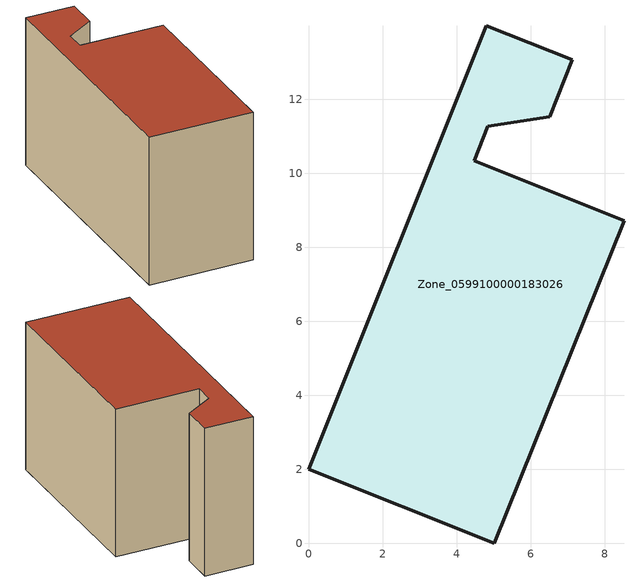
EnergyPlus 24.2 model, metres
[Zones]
Zone_0599100000183026
 floor ground (C_G): 4.84,11.27 4.47,10.34 8.52,8.72 5.02,0 0,2.01 4.8,13.99 7.13,13.06 6.52,11.53 z0.24
 wall outside (C_F): 7.13,13.06 4.8,13.99 0,2.01 5.02,0 8.52,8.72 4.47,10.34 4.84,11.27 6.52,11.53 7.13,13.06 z0.24:8.12
 roof outside (C_R): 4.47,10.34 4.84,11.27 6.52,11.53 7.13,13.06 4.8,13.99 0,2.01 5.02,0 8.52,8.72 z8.12
[BUILDING]
Pand.0599100000183026: North Axis=0; Terrain=City; Loads Convergence Tolerance Value=0.04; Temperature Convergence Tolerance Value=0.4; Solar Distribution=FullExterior; Maximum Number of Warmup Days=25; Minimum Number of Warmup Days=1
[Site:Location]
Rotterdam.The.Hague.AP_ZH_NLD Design_Conditions: Latitude=51.96; Longitude=4.45; Time Zone=1; Elevation=-4.5
[SITE:GROUNDTEMPERATURE:BUILDINGSURFACE]
18, 18, 18, 18, 18, 18, 18, 18, 18, 18, 18, 18
[MATERIAL] Thermal Absorptance=0.9; Solar Absorptance=0.7; Visible Absorptance=0.7
Name | Roughness | Thickness | Conductivity | Density | Specific Heat
G.TI.1975-1991 | MediumSmooth | 0.15 | 0.288461 | 540 | 1210
F.TI.1975-1991 | Rough | 0.3 | 0.230769 | 1920 | 840
R.TI.1975-1991 | MediumRough | 0.2 | 0.153846 | 1500 | 1000
[CONSTRUCTION]
C_G: G.TI.1975-1991
C_F: F.TI.1975-1991
C_R: R.TI.1975-1991
[ZONE]
Zone_0599100000183026: Type=1; Multiplier=1; Ceiling Height=Autocalculate; Volume=Autocalculate; Floor Area=autocalculate; Part of Total Floor Area=Yes
[ZONEINFILTRATION:DESIGNFLOWRATE]
Infil_Zone_0599100000183026: Zone or ZoneList or Space or SpaceList=Zone_0599100000183026; Schedule=AlwaysOn; Design Flow Rate Calculation Method=Flow/Area; Flow Rate per Floor Area=0.003; Constant Term Coefficient=1; Temperature Term Coefficient=0; Velocity Term Coefficient=0; Velocity Squared Term Coefficient=0
[HVACTEMPLATE:ZONE:IDEALLOADSAIRSYSTEM]
Zone_0599100000183026: Maximum Heating Supply Air Temperature=50; Minimum Cooling Supply Air Temperature=13; Maximum Heating Supply Air Humidity Ratio=0.0156; Minimum Cooling Supply Air Humidity Ratio=0.0077; Heating Limit=NoLimit; Cooling Limit=NoLimit; Dehumidification Control Type=ConstantSensibleHeatRatio; Cooling Sensible Heat Ratio=0.7; Dehumidification Setpoint=60; Humidification Control Type=None; Humidification Setpoint=30; Outdoor Air Method=None; Outdoor Air Flow Rate per Person=0.00944; Outdoor Air Flow Rate per Zone Floor Area=0; Outdoor Air Flow Rate per Zone=0; Demand Controlled Ventilation Type=None; Outdoor Air Economizer Type=NoEconomizer; Heat Recovery Type=None; Sensible Heat Recovery Effectiveness=0.7; Latent Heat Recovery Effectiveness=0.65
[ZONECONTROL:THERMOSTAT]
ThermostatControl_Zone_0599100000183026: Zone or ZoneList=Zone_0599100000183026; Control Type Schedule=DualSetpointControlType; Control 1=Thermostat_Zone_0599100000183026; Temperature Difference Between Cutout And Setpoint=0
[THERMOSTATSETPOINT:DUALSETPOINT]
Thermostat_Zone_0599100000183026: Heating Setpoint Temperature Schedule=HeatingSetpoint_Zone_0599100000183026; Cooling Setpoint Temperature Schedule=CoolingSetpoint_Zone_0599100000183026
[SCHEDULE:COMPACT]
HeatingSetpoint_Zone_0599100000183026: Through: 12/31, For: AllDays, Until: 24:00, 21
CoolingSetpoint_Zone_0599100000183026: Through: 12/31, For: AllDays, Until: 24:00, 24
DualSetpointControlType: Through: 12/31, For: AllDays, Until: 24:00, 4
AlwaysOn: Through: 12/31, For: AllDays, Until: 24:00, 1
